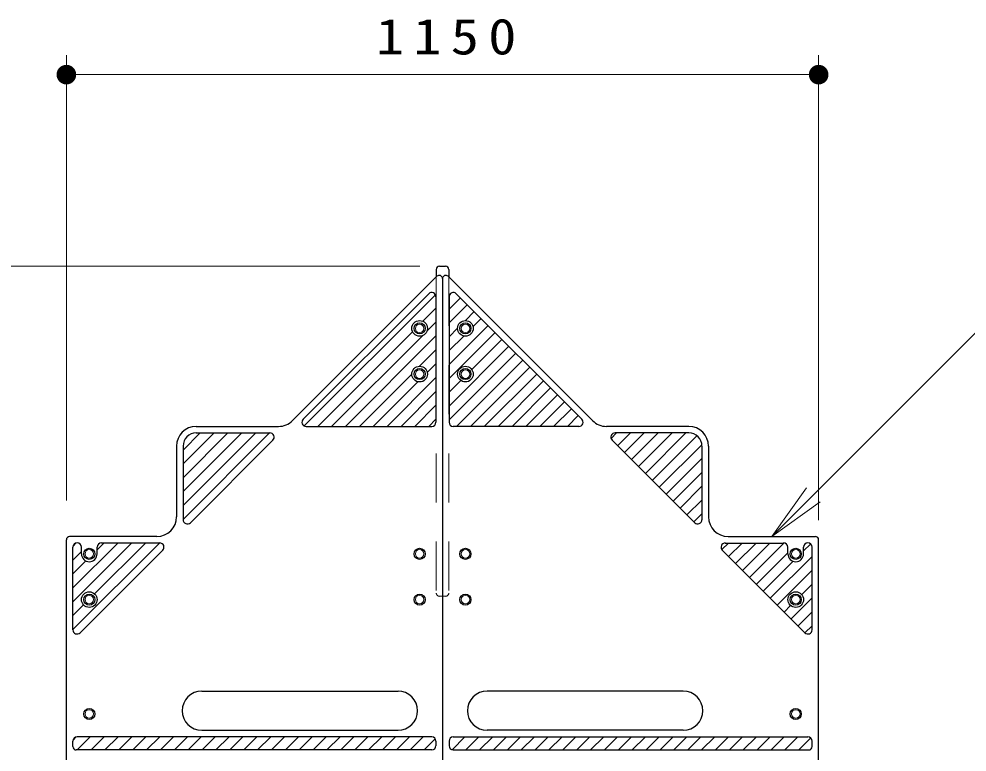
# Model space of a CAD drawing. Units: millimetres on the paper, scale 1:30. Extents: x -385 to 0, y -5 to 267.
# Drawn here: x -335.03 to -286.72, y 109.06 to 146.45 of the extents above; entities that cross this region are included whole.
import ezdxf

# ---------------------------------------------------------------- set-up
doc = ezdxf.new("R2010")
doc.units = ezdxf.units.MM
doc.linetypes.add('USER1', pattern=[4.5, 2.5, -2])
doc.layers.add('1_30', color=7, linetype='Continuous', lineweight=25)
doc.styles.add('ＭＳ ゴシック', font='')
doc.styles.get('ＭＳ ゴシック').set_extended_font_data('MS Gothic')

# ---------------------------------------------------------------- blocks, each defined once
blk = doc.blocks.new('filled_dot')
at = {"color": 0, "linetype": 'Continuous', "lineweight": -2, "const_width": 1.25}
blk.add_lwpolyline([(-0.625, 0, 1), (0.625, 0, 1)], format="xyb", close=True, dxfattribs=at)

msp = doc.modelspace()

# ---------------------------------------------------------------- linework, layer by layer
at = {"layer": '1_30', "lineweight": 13}
for p, q in [((-332.617, 121.889), (-332.617, 144.609)), ((-294.283, 120.889), (-294.283, 144.609)), ((-332.617, 143.609), (-294.283, 143.609)), ((-314.6, 133.836), (-352.283, 133.836)), ((-296.674, 120.056), (-294.906, 122.531)), ((-296.674, 120.056), (-294.552, 122.177)), ((-294.199, 121.823), (-296.674, 120.056))]:
    msp.add_line(p, q, dxfattribs=at)
at = {"layer": '1_30', "color": 2}
for p, q in [((-313.6, 133.836), (-313.3, 133.836)), ((-313.767, 133.669), (-313.767, 133.292)), ((-313.133, 133.669), (-313.133, 133.292))]:
    msp.add_line(p, q, dxfattribs=at)
at = {"layer": '1_30', "color": 1}
for p, q in [((-313.735, 133.324), (-321.096, 125.962)), ((-313.45, 133.206), (-313.45, 106.669)), ((-313.166, 133.324), (-305.804, 125.962)), ((-314.153, 132.434), (-320.548, 126.039)), ((-312.747, 132.434), (-306.352, 126.039)), ((-313.783, 132.281), (-313.783, 125.886)), ((-313.117, 132.281), (-313.117, 125.886)), ((-326.003, 125.669), (-321.803, 125.669)), ((-320.395, 125.669), (-314, 125.669)), ((-306.505, 125.669), (-312.9, 125.669)), ((-300.897, 125.669), (-305.097, 125.669)), ((-326.003, 125.336), (-322.246, 125.336)), ((-300.897, 125.336), (-304.655, 125.336)), ((-327.003, 124.669), (-327.003, 121.056)), ((-326.67, 124.669), (-326.67, 120.912)), ((-322.092, 124.966), (-326.3, 120.759)), ((-304.808, 124.966), (-300.6, 120.759)), ((-300.231, 124.669), (-300.231, 120.912)), ((-299.897, 124.669), (-299.897, 121.056)), ((-332.617, 106.669), (-332.617, 119.889)), ((-332.617, 106.669), (-332.617, 119.889)), ((-328.003, 120.056), (-332.45, 120.056)), ((-298.897, 120.056), (-294.45, 120.056)), ((-294.283, 106.669), (-294.283, 119.889)), ((-332.283, 115.298), (-332.283, 119.506)), ((-327.706, 119.352), (-331.914, 115.145)), ((-331.85, 119.169), (-331.85, 119.506)), ((-331.05, 119.169), (-331.05, 119.506)), ((-327.859, 119.722), (-330.833, 119.722)), ((-299.194, 119.352), (-294.987, 115.145)), ((-299.041, 119.722), (-296.067, 119.722)), ((-295.85, 119.169), (-295.85, 119.506)), ((-295.05, 119.169), (-295.05, 119.506)), ((-294.617, 115.298), (-294.617, 119.506)), ((-325.717, 112.169), (-315.717, 112.169)), ((-301.183, 112.169), (-311.183, 112.169)), ((-325.717, 110.169), (-315.717, 110.169)), ((-301.183, 110.169), (-311.183, 110.169)), ((-314, 109.836), (-332.067, 109.836)), ((-312.9, 109.836), (-294.833, 109.836)), ((-332.283, 109.336), (-332.283, 109.619)), ((-313.783, 109.619), (-313.783, 109.386)), ((-313.117, 109.619), (-313.117, 109.386)), ((-294.617, 109.336), (-294.617, 109.619)), ((-314, 109.169), (-332.117, 109.169)), ((-312.9, 109.169), (-294.783, 109.169))]:
    msp.add_line(p, q, dxfattribs=at)
at = {"layer": '1_30', "color": 2, "linetype": 'USER1', "lineweight": 13}
for p, q in [((-313.767, 133.292), (-313.767, 117.169)), ((-313.133, 133.292), (-313.133, 117.169)), ((-313.6, 117.003), (-313.3, 117.003))]:
    msp.add_line(p, q, dxfattribs=at)
at = {"layer": '1_30', "color": 2, "lineweight": 13}
for p, q in [((-320.492, 125.693), (-313.806, 132.378)), ((-313.087, 132.39), (-313.01, 132.468)), ((-313.117, 131.653), (-312.542, 132.229)), ((-314.446, 131.031), (-313.783, 131.694)), ((-313.117, 130.946), (-312.188, 131.875)), ((-312.286, 131.069), (-311.834, 131.522)), ((-314.243, 130.527), (-313.783, 130.987)), ((-311.893, 130.756), (-311.481, 131.168)), ((-319.808, 125.669), (-314.978, 130.499)), ((-313.117, 128.825), (-311.127, 130.814)), ((-313.117, 130.239), (-312.683, 130.673)), ((-313.117, 128.118), (-310.774, 130.461)), ((-319.101, 125.669), (-314.475, 130.296)), ((-318.394, 125.669), (-313.783, 130.28)), ((-313.117, 129.532), (-312.37, 130.279)), ((-311.958, 128.569), (-310.42, 130.107)), ((-314.62, 128.736), (-313.783, 129.573)), ((-313.117, 126.704), (-310.067, 129.754)), ((-313.117, 125.997), (-309.713, 129.4)), ((-312.737, 125.669), (-309.36, 129.047)), ((-314.226, 128.423), (-313.783, 128.865)), ((-312.03, 125.669), (-309.006, 128.693)), ((-317.686, 125.669), (-315.017, 128.339)), ((-316.272, 125.669), (-313.783, 128.158)), ((-311.323, 125.669), (-308.652, 128.34)), ((-316.979, 125.669), (-314.703, 127.946)), ((-313.117, 127.411), (-312.516, 128.011)), ((-310.615, 125.669), (-308.299, 127.986)), ((-309.908, 125.669), (-307.945, 127.632)), ((-315.565, 125.669), (-313.783, 127.451)), ((-309.201, 125.669), (-307.592, 127.279)), ((-314.858, 125.669), (-313.783, 126.744)), ((-308.494, 125.669), (-307.238, 126.925)), ((-307.787, 125.669), (-306.885, 126.572)), ((-307.08, 125.669), (-306.531, 126.218)), ((-314.151, 125.669), (-313.783, 126.037)), ((-326.67, 120.929), (-322.262, 125.336)), ((-326.67, 121.636), (-322.97, 125.336)), ((-326.67, 122.343), (-323.677, 125.336)), ((-326.67, 123.05), (-324.384, 125.336)), ((-326.67, 123.757), (-325.091, 125.336)), ((-326.67, 124.465), (-325.798, 125.336)), ((-304.862, 125.058), (-304.585, 125.336)), ((-304.528, 124.686), (-303.878, 125.336)), ((-304.174, 124.333), (-303.171, 125.336)), ((-303.821, 123.979), (-302.463, 125.336)), ((-303.467, 123.626), (-301.756, 125.336)), ((-303.113, 123.272), (-301.049, 125.336)), ((-302.76, 122.918), (-300.485, 125.193)), ((-302.406, 122.565), (-300.234, 124.737)), ((-302.053, 122.211), (-300.231, 124.034)), ((-301.699, 121.858), (-300.231, 123.326)), ((-301.346, 121.504), (-300.231, 122.619)), ((-300.992, 121.151), (-300.231, 121.912)), ((-300.639, 120.797), (-300.231, 121.205)), ((-332.283, 115.315), (-327.876, 119.722)), ((-332.283, 116.729), (-329.29, 119.722)), ((-332.283, 117.437), (-329.998, 119.722)), ((-332.275, 119.567), (-332.128, 119.714)), ((-331.177, 117.129), (-328.583, 119.722)), ((-331.05, 119.377), (-330.705, 119.722)), ((-299.221, 119.386), (-298.885, 119.722)), ((-298.871, 119.029), (-298.178, 119.722)), ((-298.517, 118.676), (-297.471, 119.722)), ((-298.164, 118.322), (-296.764, 119.722)), ((-297.81, 117.969), (-296.057, 119.722)), ((-295.05, 119.315), (-294.693, 119.671)), ((-332.283, 118.851), (-331.85, 119.284)), ((-297.457, 117.615), (-295.85, 119.222)), ((-296.749, 116.908), (-294.617, 119.041)), ((-332.283, 118.144), (-331.62, 118.807)), ((-297.103, 117.262), (-295.575, 118.79)), ((-296.396, 116.554), (-294.617, 118.334)), ((-295.147, 117.097), (-294.617, 117.627)), ((-295.689, 115.847), (-294.617, 116.919)), ((-332.283, 116.022), (-331.742, 116.563)), ((-296.042, 116.201), (-295.711, 116.533)), ((-295.335, 115.494), (-294.617, 116.212)), ((-294.982, 115.14), (-294.617, 115.505)), ((-332.279, 109.663), (-332.11, 109.832)), ((-332.065, 109.169), (-331.398, 109.836)), ((-331.358, 109.169), (-330.691, 109.836)), ((-330.651, 109.169), (-329.984, 109.836)), ((-329.944, 109.169), (-329.277, 109.836)), ((-329.237, 109.169), (-328.57, 109.836)), ((-328.53, 109.169), (-327.863, 109.836)), ((-327.823, 109.169), (-327.156, 109.836)), ((-327.115, 109.169), (-326.449, 109.836)), ((-326.408, 109.169), (-325.742, 109.836)), ((-325.701, 109.169), (-325.035, 109.836)), ((-324.994, 109.169), (-324.327, 109.836)), ((-324.287, 109.169), (-323.62, 109.836)), ((-323.58, 109.169), (-322.913, 109.836)), ((-322.873, 109.169), (-322.206, 109.836)), ((-322.166, 109.169), (-321.499, 109.836)), ((-321.459, 109.169), (-320.792, 109.836)), ((-320.751, 109.169), (-320.085, 109.836)), ((-320.044, 109.169), (-319.378, 109.836)), ((-319.337, 109.169), (-318.671, 109.836)), ((-318.63, 109.169), (-317.963, 109.836)), ((-317.923, 109.169), (-317.256, 109.836)), ((-317.216, 109.169), (-316.549, 109.836)), ((-316.509, 109.169), (-315.842, 109.836)), ((-315.802, 109.169), (-315.135, 109.836)), ((-315.095, 109.169), (-314.428, 109.836)), ((-314.387, 109.169), (-313.819, 109.738)), ((-312.964, 109.179), (-312.307, 109.836)), ((-312.266, 109.169), (-311.599, 109.836)), ((-311.559, 109.169), (-310.892, 109.836)), ((-310.852, 109.169), (-310.185, 109.836)), ((-310.145, 109.169), (-309.478, 109.836)), ((-309.438, 109.169), (-308.771, 109.836)), ((-308.731, 109.169), (-308.064, 109.836)), ((-308.024, 109.169), (-307.357, 109.836)), ((-307.316, 109.169), (-306.65, 109.836)), ((-306.609, 109.169), (-305.943, 109.836)), ((-305.902, 109.169), (-305.236, 109.836)), ((-305.195, 109.169), (-304.528, 109.836)), ((-304.488, 109.169), (-303.821, 109.836)), ((-303.781, 109.169), (-303.114, 109.836)), ((-303.074, 109.169), (-302.407, 109.836)), ((-302.367, 109.169), (-301.7, 109.836)), ((-301.66, 109.169), (-300.993, 109.836)), ((-300.952, 109.169), (-300.286, 109.836)), ((-300.245, 109.169), (-299.579, 109.836)), ((-299.538, 109.169), (-298.872, 109.836)), ((-298.831, 109.169), (-298.164, 109.836)), ((-298.124, 109.169), (-297.457, 109.836)), ((-297.417, 109.169), (-296.75, 109.836)), ((-296.71, 109.169), (-296.043, 109.836)), ((-296.003, 109.169), (-295.336, 109.836)), ((-295.296, 109.169), (-294.686, 109.779))]:
    msp.add_line(p, q, dxfattribs=at)
at = {"layer": '1_30', "lineweight": 13}
msp.add_lwpolyline([(-296.674, 120.056), (-285.508, 131.222), (-264.508, 131.222)], dxfattribs=at)
at = {"layer": '1_30', "color": 1}
for centre in [(-314.617, 130.669), (-312.283, 130.669), (-314.617, 128.336), (-312.283, 128.336), (-331.45, 116.836), (-295.45, 116.836)]:
    msp.add_circle(centre, 0.4, dxfattribs=at)
at = {"layer": '1_30', "color": 232}
for centre in [(-314.617, 130.669), (-312.283, 130.669), (-314.617, 128.336), (-312.283, 128.336), (-331.45, 119.169), (-314.617, 119.169), (-312.283, 119.169), (-295.45, 119.169), (-331.45, 116.836), (-314.617, 116.836), (-312.283, 116.836), (-295.45, 116.836), (-331.45, 111.003), (-295.45, 111.003)]:
    msp.add_circle(centre, 0.283, dxfattribs=at)
at = {"layer": '1_30', "color": 232, "lineweight": 13}
for centre in [(-314.617, 130.669), (-312.283, 130.669), (-314.617, 128.336), (-312.283, 128.336), (-331.45, 119.169), (-314.617, 119.169), (-312.283, 119.169), (-295.45, 119.169), (-331.45, 116.836), (-314.617, 116.836), (-312.283, 116.836), (-295.45, 116.836), (-331.45, 111.003), (-295.45, 111.003)]:
    msp.add_circle(centre, 0.217, dxfattribs=at)
at = {"layer": '1_30', "color": 2}
for centre, start, end in [((-313.6, 133.669), 90, 180), ((-313.3, 133.669), 0, 90)]:
    msp.add_arc(centre, 0.167, start, end, dxfattribs=at)
at = {"layer": '1_30', "color": 1}
for centre, radius, start, end in [((-313.617, 133.206), 0.167, 0, 135), ((-313.283, 133.206), 0.167, 45, 180), ((-314, 132.281), 0.217, 0, 135), ((-312.9, 132.281), 0.217, 45, 180), ((-326.003, 124.669), 1, 90, 180), ((-321.803, 126.669), 1, 270, 315), ((-320.395, 125.886), 0.217, 135, 270), ((-314, 125.886), 0.217, 270, 0), ((-312.9, 125.886), 0.217, 180, 270), ((-306.505, 125.886), 0.217, 270, 45), ((-305.097, 126.669), 1, 225, 270), ((-300.897, 124.669), 1, 0, 90), ((-326.003, 124.669), 0.667, 90, 180), ((-322.246, 125.119), 0.217, 315, 90), ((-304.655, 125.119), 0.217, 90, 225), ((-300.897, 124.669), 0.667, 0, 90), ((-328.003, 121.056), 1, 270, 0), ((-326.453, 120.912), 0.217, 180, 315), ((-300.447, 120.912), 0.217, 225, 0), ((-298.897, 121.056), 1, 180, 270), ((-332.45, 119.889), 0.167, 90, 180), ((-294.45, 119.889), 0.167, 0, 90), ((-332.067, 119.506), 0.217, 0, 180), ((-330.833, 119.506), 0.217, 90, 180), ((-327.859, 119.506), 0.217, 315, 90), ((-299.041, 119.506), 0.217, 90, 225), ((-296.067, 119.506), 0.217, 0, 90), ((-294.833, 119.506), 0.217, 0, 180), ((-331.45, 119.169), 0.4, 180, 0), ((-295.45, 119.169), 0.4, 180, 0), ((-332.067, 115.298), 0.217, 180, 315), ((-294.833, 115.298), 0.217, 225, 0), ((-325.717, 111.169), 1, 90, 270), ((-315.717, 111.169), 1, 270, 90), ((-311.183, 111.169), 1, 90, 270), ((-301.183, 111.169), 1, 270, 90), ((-332.067, 109.619), 0.217, 90, 180), ((-314, 109.619), 0.217, 0, 90), ((-312.9, 109.619), 0.217, 90, 180), ((-294.833, 109.619), 0.217, 0, 90), ((-332.117, 109.336), 0.167, 180, 270), ((-314, 109.386), 0.217, 270, 0), ((-312.9, 109.386), 0.217, 180, 270), ((-294.783, 109.336), 0.167, 270, 0)]:
    msp.add_arc(centre, radius, start, end, dxfattribs=at)
at = {"layer": '1_30', "color": 2, "linetype": 'USER1', "lineweight": 13}
for centre, start, end in [((-313.6, 117.169), 180, 270), ((-313.3, 117.169), 270, 0)]:
    msp.add_arc(centre, 0.167, start, end, dxfattribs=at)

# ---------------------------------------------------------------- block references
at = {"layer": '1_30', "lineweight": 13, "xscale": 0.4, "yscale": 0.4}
msp.add_blockref('filled_dot', (-332.617, 143.609), dxfattribs=at)
at = {"layer": '1_30', "lineweight": 13, "xscale": 0.4, "yscale": 0.4, "rotation": 180}
msp.add_blockref('filled_dot', (-294.283, 143.609), dxfattribs=at)

# ---------------------------------------------------------------- texts
at = {"layer": '1_30', "insert": (-313.029, 144.609), "char_height": 1.833, "attachment_point": 8, "style": 'ＭＳ ゴシック'}
msp.add_mtext('\\T1.33;\\W1.15;1150', dxfattribs=at)

doc.saveas('drawing.dxf')
